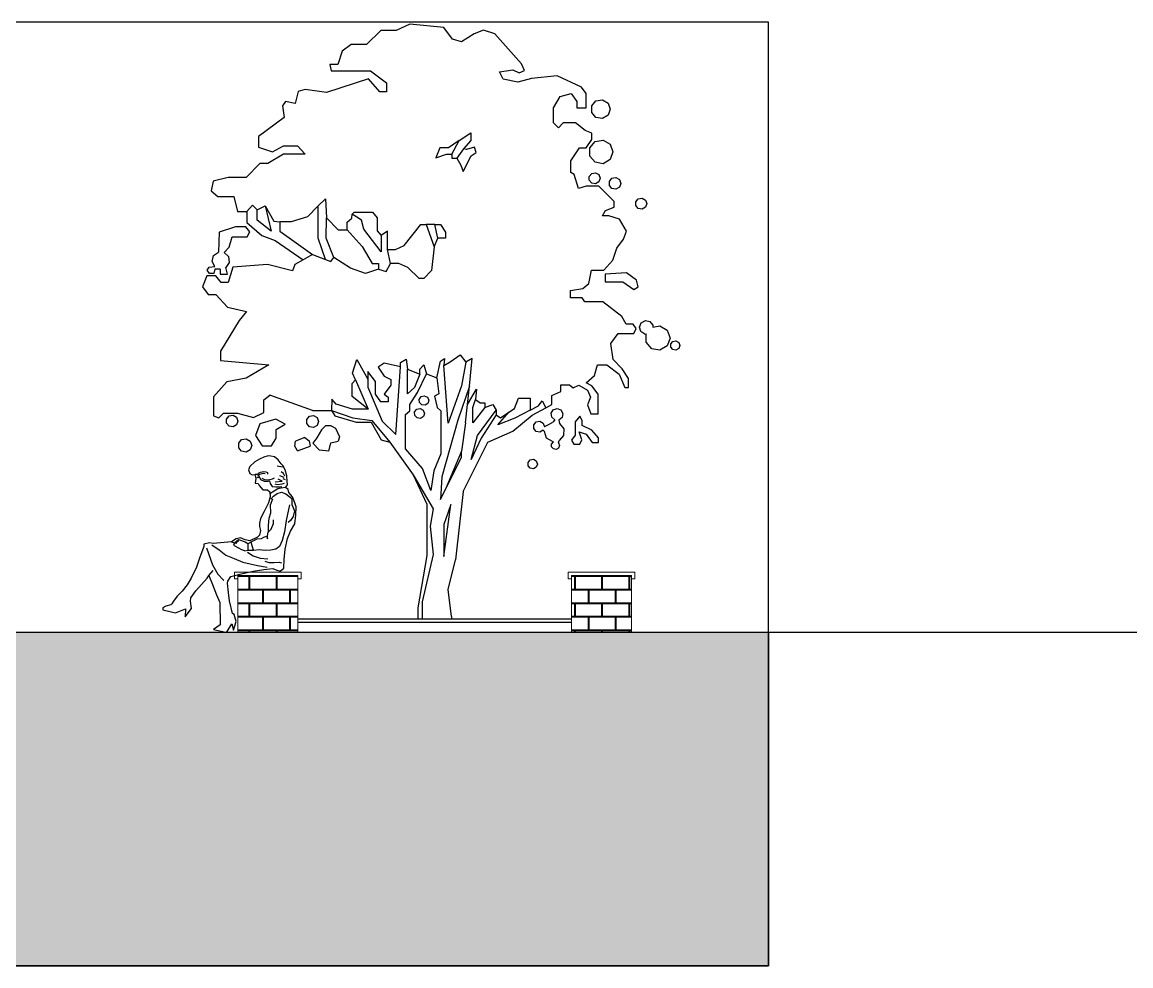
# Model space of a CAD drawing. Extents: x 387222 to 388513, y 9633222 to 9634061.
# Drawn here: x 387656.14 to 387664.45, y 9633394.67 to 9633401.74 of the extents above; entities that cross this region are included whole.
import ezdxf

# ---------------------------------------------------------------- set-up
doc = ezdxf.new("R2010")
doc.units = 0
doc.header["$LTSCALE"] = 0.049213
doc.layers.get('Defpoints').update_dxf_attribs({"color": 8})
for name, color, linetype in [('ARQ_VISTA01', 7, 'Continuous'), ('HACH', 8, 'Continuous'), ('MEIO-FIO', 3, 'Continuous'), ('P08', 8, 'Continuous')]:
    doc.layers.add(name, color=color, linetype=linetype)
doc.layers.add('PERGOLA', color=2, linetype='Continuous', lineweight=13)
pattern_1 = [(0, (0, 47.89126), (0.1016, 0.1016), [0.1984375, -0.0047625]), (0, (-0.1016, 47.89602), (0.1016, 0.1016), [0.1984375, -0.0047625]), (90, (0, 47.89126), (-0.1016, 0.1016), [-0.1063625, 0.0968375]), (90, (-0.00476, 47.89126), (-0.1016, 0.1016), [-0.1063625, 0.0968375])]

# ---------------------------------------------------------------- blocks, each defined once
blk = doc.blocks.new('MULHER SENTADA')
at = {"layer": 'P08'}
for p, q in [((1327.6315, 1152.6147), (1327.599, 1152.5846)), ((1327.6626, 1152.6324), (1327.6315, 1152.6147)), ((1327.6902, 1152.645), (1327.6626, 1152.6324)), ((1327.7185, 1152.654), (1327.6902, 1152.645)), ((1327.736, 1152.6522), (1327.7185, 1152.654)), ((1327.7593, 1152.6477), (1327.736, 1152.6522)), ((1327.7842, 1152.6276), (1327.7593, 1152.6477)), ((1327.8026, 1152.6022), (1327.7842, 1152.6276)), ((1327.599, 1152.5846), (1327.5904, 1152.5613)), ((1327.5904, 1152.5613), (1327.6001, 1152.5381)), ((1327.6001, 1152.5381), (1327.6153, 1152.5294)), ((1327.6512, 1152.5393), (1327.6694, 1152.5478)), ((1327.6586, 1152.5329), (1327.6856, 1152.5414)), ((1327.6694, 1152.5478), (1327.6888, 1152.5522)), ((1327.6856, 1152.5414), (1327.6994, 1152.5382)), ((1327.6888, 1152.5522), (1327.7026, 1152.5501)), ((1327.7026, 1152.5501), (1327.7145, 1152.5446)), ((1327.7145, 1152.5446), (1327.7134, 1152.535)), ((1327.8118, 1152.5793), (1327.7778, 1152.5867)), ((1327.8136, 1152.59), (1327.8026, 1152.6022)), ((1327.8177, 1152.5394), (1327.8029, 1152.5483)), ((1327.8305, 1152.5617), (1327.8136, 1152.59)), ((1327.8281, 1152.5217), (1327.8177, 1152.5394)), ((1327.8403, 1152.5225), (1327.8305, 1152.5617)), ((1327.6153, 1152.5294), (1327.6326, 1152.5327)), ((1327.6326, 1152.5327), (1327.6391, 1152.5062)), ((1327.6336, 1152.5333), (1327.6423, 1152.5333)), ((1327.6391, 1152.5062), (1327.6336, 1152.4763)), ((1327.6336, 1152.4763), (1327.6525, 1152.4736)), ((1327.6423, 1152.5333), (1327.6547, 1152.5269)), ((1327.6448, 1152.5146), (1327.6554, 1152.5146)), ((1327.6512, 1152.5093), (1327.649, 1152.5114)), ((1327.6554, 1152.5146), (1327.6512, 1152.5093)), ((1327.6525, 1152.4736), (1327.6596, 1152.4608)), ((1327.6547, 1152.5269), (1327.6688, 1152.4993)), ((1327.6688, 1152.4993), (1327.6936, 1152.4886)), ((1327.6769, 1152.5072), (1327.6941, 1152.4985)), ((1327.6936, 1152.4886), (1327.719, 1152.4888)), ((1327.6941, 1152.4985), (1327.7189, 1152.4974)), ((1327.7189, 1152.4974), (1327.7466, 1152.5029)), ((1327.719, 1152.4888), (1327.7278, 1152.4896)), ((1327.7278, 1152.4896), (1327.7308, 1152.4736)), ((1327.7308, 1152.4736), (1327.7455, 1152.4541)), ((1327.7466, 1152.5029), (1327.7606, 1152.5093)), ((1327.7616, 1152.47), (1327.7778, 1152.467)), ((1327.7645, 1152.4847), (1327.8089, 1152.4892)), ((1327.7778, 1152.467), (1327.8089, 1152.47)), ((1327.8089, 1152.4892), (1327.7837, 1152.501)), ((1327.8222, 1152.5128), (1327.7941, 1152.5232)), ((1327.8089, 1152.47), (1327.8251, 1152.4759)), ((1327.831, 1152.498), (1327.8162, 1152.5039)), ((1327.8321, 1152.4482), (1327.8436, 1152.4651)), ((1327.8435, 1152.4876), (1327.8403, 1152.5225)), ((1327.8436, 1152.4651), (1327.8435, 1152.4876)), ((1327.6596, 1152.4608), (1327.6596, 1152.4593)), ((1327.6596, 1152.4593), (1327.6846, 1152.4325)), ((1327.6846, 1152.4325), (1327.7144, 1152.4328)), ((1327.7144, 1152.4328), (1327.729, 1152.419)), ((1327.729, 1152.419), (1327.7308, 1152.3863)), ((1327.7571, 1152.4241), (1327.7305, 1152.4064)), ((1327.7367, 1152.3711), (1327.7533, 1152.3909)), ((1327.7455, 1152.4541), (1327.7688, 1152.4514)), ((1327.7533, 1152.3909), (1327.7779, 1152.4085)), ((1327.7823, 1152.4389), (1327.7571, 1152.4241)), ((1327.7688, 1152.4514), (1327.7965, 1152.4516)), ((1327.7779, 1152.4085), (1327.8047, 1152.416)), ((1327.8029, 1152.4419), (1327.7823, 1152.4389)), ((1327.7965, 1152.4516), (1327.8081, 1152.4546)), ((1327.8321, 1152.4482), (1327.8029, 1152.4419)), ((1327.8047, 1152.416), (1327.8332, 1152.4053)), ((1327.8497, 1152.4338), (1327.8321, 1152.4482)), ((1327.8332, 1152.4053), (1327.8727, 1152.3751)), ((1327.8528, 1152.4149), (1327.8497, 1152.4338)), ((1327.8763, 1152.386), (1327.8528, 1152.4149)), ((1327.7209, 1152.3462), (1327.6937, 1152.29)), ((1327.7308, 1152.3863), (1327.7209, 1152.3462)), ((1327.7341, 1152.3332), (1327.7483, 1152.3741)), ((1327.7352, 1152.2823), (1327.7341, 1152.3332)), ((1327.8585, 1152.3349), (1327.836, 1152.2314)), ((1327.8727, 1152.3751), (1327.873, 1152.3372)), ((1327.873, 1152.3372), (1327.8894, 1152.2952)), ((1327.8933, 1152.3483), (1327.8763, 1152.386)), ((1327.9008, 1152.3214), (1327.8933, 1152.3483)), ((1327.8998, 1152.2676), (1327.9008, 1152.3214)), ((1327.6937, 1152.29), (1327.6693, 1152.2447)), ((1327.7213, 1152.1985), (1327.7253, 1152.248)), ((1327.7253, 1152.248), (1327.7352, 1152.2823)), ((1327.8817, 1152.258), (1327.8651, 1152.2317)), ((1327.8894, 1152.2952), (1327.8817, 1152.258)), ((1327.8922, 1152.21), (1327.8998, 1152.2676)), ((1327.6623, 1152.2148), (1327.6617, 1152.193)), ((1327.6617, 1152.193), (1327.6677, 1152.1668)), ((1327.6693, 1152.2447), (1327.6623, 1152.2148)), ((1327.7187, 1152.157), (1327.7382, 1152.1754)), ((1327.7209, 1152.1607), (1327.7213, 1152.1985)), ((1327.7382, 1152.1754), (1327.7525, 1152.2126)), ((1327.7525, 1152.2126), (1327.7545, 1152.2359)), ((1327.836, 1152.2314), (1327.8242, 1152.1586)), ((1327.8651, 1152.2317), (1327.8492, 1152.2184)), ((1327.8635, 1152.1618), (1327.8922, 1152.21)), ((1327.511, 1152.1117), (1327.4798, 1152.094)), ((1327.5082, 1152.0935), (1327.5263, 1152.1082)), ((1327.5393, 1152.1192), (1327.511, 1152.1117)), ((1327.5263, 1152.1082), (1327.5679, 1152.094)), ((1327.5685, 1152.1064), (1327.5393, 1152.1192)), ((1327.5991, 1152.1001), (1327.5685, 1152.1064)), ((1327.6484, 1152.1237), (1327.5991, 1152.1001)), ((1327.6079, 1152.0929), (1327.6478, 1152.1121)), ((1327.6478, 1152.1121), (1327.6754, 1152.1145)), ((1327.6614, 1152.1362), (1327.6484, 1152.1237)), ((1327.6677, 1152.1668), (1327.6614, 1152.1362)), ((1327.6754, 1152.1145), (1327.6914, 1152.1226)), ((1327.6914, 1152.1226), (1327.708, 1152.1293)), ((1327.708, 1152.1293), (1327.714, 1152.1126)), ((1327.714, 1152.1126), (1327.7153, 1152.1323)), ((1327.7153, 1152.1323), (1327.7187, 1152.157)), ((1327.8094, 1152.1024), (1327.7922, 1152.0616)), ((1327.8242, 1152.1586), (1327.8094, 1152.1024)), ((1327.8288, 1152.0451), (1327.8442, 1152.1151)), ((1327.8442, 1152.1151), (1327.8635, 1152.1618)), ((1327.3004, 1152.0635), (1327.2711, 1151.9862)), ((1327.3366, 1152.0856), (1327.3003, 1152.0781)), ((1327.3003, 1152.0781), (1327.3004, 1152.0635)), ((1327.3172, 1152.0535), (1327.3559, 1151.9439)), ((1327.3606, 1152.0815), (1327.3366, 1152.0856)), ((1327.3527, 1152.0727), (1327.3995, 1152.0403)), ((1327.4798, 1152.094), (1327.3606, 1152.0815)), ((1327.3995, 1152.0403), (1327.4427, 1152.0057)), ((1327.4798, 1152.094), (1327.5001, 1152.0858)), ((1327.496, 1152.0767), (1327.5082, 1152.0935)), ((1327.4997, 1152.0673), (1327.496, 1152.0767)), ((1327.5465, 1152.04), (1327.4997, 1152.0673)), ((1327.5028, 1152.0858), (1327.5146, 1152.0845)), ((1327.5101, 1152.093), (1327.5193, 1152.0923)), ((1327.5193, 1152.1003), (1327.5285, 1152.0984)), ((1327.5676, 1152.0336), (1327.5465, 1152.04)), ((1327.5676, 1152.0336), (1327.5872, 1152.0384)), ((1327.5679, 1152.094), (1327.5872, 1152.0828)), ((1327.5876, 1152.0825), (1327.6079, 1152.0929)), ((1327.5878, 1152.0658), (1327.5876, 1152.0825)), ((1327.588, 1152.0367), (1327.5878, 1152.0658)), ((1327.6222, 1152.0369), (1327.588, 1152.0367)), ((1327.6062, 1152.0911), (1327.6206, 1152.041)), ((1327.6593, 1152.0401), (1327.6222, 1152.0369)), ((1327.6986, 1152.0375), (1327.6593, 1152.0401)), ((1327.7371, 1152.0378), (1327.6986, 1152.0375)), ((1327.7684, 1152.0446), (1327.7371, 1152.0378)), ((1327.7922, 1152.0616), (1327.7684, 1152.0446)), ((1327.822, 1151.9781), (1327.8288, 1152.0451)), ((1327.2711, 1151.9862), (1327.252, 1151.9285)), ((1327.4427, 1152.0057), (1327.4975, 1151.9836)), ((1327.4975, 1151.9836), (1327.5544, 1151.9607)), ((1327.5544, 1151.9607), (1327.6491, 1151.9397)), ((1327.5844, 1152.0265), (1327.6203, 1152.0027)), ((1327.6203, 1152.0027), (1327.6662, 1151.9864)), ((1327.6662, 1151.9864), (1327.7165, 1151.9831)), ((1327.6969, 1151.9662), (1327.7232, 1151.9577)), ((1327.7232, 1151.9577), (1327.7581, 1151.958)), ((1327.7581, 1151.958), (1327.7894, 1151.9597)), ((1327.7894, 1151.9597), (1327.8054, 1151.9554)), ((1327.8203, 1151.9221), (1327.822, 1151.9781)), ((1327.252, 1151.9285), (1327.2176, 1151.857)), ((1327.3317, 1151.8731), (1327.3596, 1151.9069)), ((1327.3559, 1151.9439), (1327.3913, 1151.8816)), ((1327.4751, 1151.867), (1327.5433, 1151.885)), ((1327.5433, 1151.885), (1327.6211, 1151.9023)), ((1327.6211, 1151.9023), (1327.6894, 1151.913)), ((1327.6491, 1151.9397), (1327.7118, 1151.927)), ((1327.6894, 1151.913), (1327.7483, 1151.9186)), ((1327.7483, 1151.9186), (1327.7753, 1151.9079)), ((1327.7753, 1151.9079), (1327.7964, 1151.9015)), ((1327.7964, 1151.9015), (1327.8203, 1151.9221)), ((1327.1917, 1151.8131), (1327.1586, 1151.7721)), ((1327.2176, 1151.857), (1327.1917, 1151.8131)), ((1327.2481, 1151.7728), (1327.3202, 1151.8556)), ((1327.3202, 1151.8556), (1327.3317, 1151.8731)), ((1327.3317, 1151.8731), (1327.3554, 1151.8144)), ((1327.3554, 1151.8144), (1327.3814, 1151.7484)), ((1327.3913, 1151.8816), (1327.428, 1151.8426)), ((1327.428, 1151.8426), (1327.4302, 1151.8426)), ((1327.4543, 1151.8239), (1327.4549, 1151.8377)), ((1327.4599, 1151.7635), (1327.4543, 1151.8239)), ((1327.4549, 1151.8377), (1327.4751, 1151.867)), ((1327.1254, 1151.7398), (1327.1016, 1151.7062)), ((1327.1586, 1151.7721), (1327.1254, 1151.7398)), ((1327.2157, 1151.7274), (1327.2481, 1151.7728)), ((1327.3814, 1151.7484), (1327.4044, 1151.6984)), ((1327.4676, 1151.709), (1327.4599, 1151.7635)), ((1327.0517, 1151.6738), (1327.0321, 1151.6634)), ((1327.0844, 1151.6827), (1327.0517, 1151.6738)), ((1327.0901, 1151.6886), (1327.0844, 1151.6827)), ((1327.1016, 1151.7062), (1327.0901, 1151.6886)), ((1327.2137, 1151.707), (1327.2157, 1151.7274)), ((1327.2199, 1151.6583), (1327.2137, 1151.707)), ((1327.4044, 1151.6984), (1327.4055, 1151.5528)), ((1327.4864, 1151.6262), (1327.4676, 1151.709)), ((1327.0321, 1151.6634), (1327.0329, 1151.6503)), ((1327.0329, 1151.6503), (1327.1146, 1151.6313)), ((1327.1146, 1151.6313), (1327.1799, 1151.6573)), ((1327.1788, 1151.6035), (1327.2199, 1151.6583)), ((1327.1799, 1151.6573), (1327.1788, 1151.6042)), ((1327.1788, 1151.6042), (1327.1788, 1151.6035)), ((1327.4974, 1151.6198), (1327.4864, 1151.6262)), ((1327.5108, 1151.5748), (1327.4974, 1151.6198)), ((1327.4055, 1151.5528), (1327.3635, 1151.5227)), ((1327.4517, 1151.5081), (1327.4826, 1151.5578)), ((1327.4826, 1151.5578), (1327.4924, 1151.5179)), ((1327.4924, 1151.5179), (1327.5108, 1151.5748)), ((1327.3635, 1151.5227), (1327.4423, 1151.5044)), ((1327.4423, 1151.5044), (1327.4517, 1151.5081))]:
    blk.add_line(p, q, dxfattribs=at)
blk = doc.blocks.new('arvd')
for p, q in [((-1524.134, -572.385), (-1524.426, -572.524)), ((-1523.394, -572.461), (-1524.134, -572.385)), ((-1523.201, -572.712), (-1523.394, -572.461)), ((-1524.759, -572.524), (-1525.074, -572.83)), ((-1524.426, -572.524), (-1524.759, -572.524)), ((-1523.008, -572.771), (-1523.201, -572.712)), ((-1522.731, -572.597), (-1523.008, -572.771)), ((-1522.529, -572.515), (-1522.731, -572.597)), ((-1522.28, -572.593), (-1522.529, -572.515)), ((-1521.701, -573.248), (-1522.28, -572.593)), ((-1525.6, -572.971), (-1525.699, -573.262)), ((-1525.404, -572.83), (-1525.6, -572.971)), ((-1525.074, -572.83), (-1525.404, -572.83)), ((-1525.874, -573.262), (-1525.84, -573.399)), ((-1525.699, -573.262), (-1525.874, -573.262)), ((-1525.84, -573.399), (-1524.989, -573.399)), ((-1524.989, -573.399), (-1524.637, -573.662)), ((-1522.184, -573.421), (-1521.89, -573.376)), ((-1522.102, -573.584), (-1522.184, -573.421)), ((-1521.89, -573.376), (-1521.753, -573.441)), ((-1521.753, -573.441), (-1521.638, -573.39)), ((-1521.638, -573.39), (-1521.701, -573.248)), ((-1525.029, -573.577), (-1525.947, -573.873)), ((-1524.782, -573.857), (-1525.029, -573.577)), ((-1524.637, -573.662), (-1524.637, -573.857)), ((-1521.782, -573.649), (-1522.102, -573.584)), ((-1521.485, -573.568), (-1521.782, -573.649)), ((-1520.927, -573.512), (-1521.485, -573.568)), ((-1520.394, -573.753), (-1520.927, -573.512)), ((-1526.563, -573.848), (-1526.627, -574.114)), ((-1526.411, -573.804), (-1526.563, -573.848)), ((-1525.947, -573.873), (-1526.411, -573.804)), ((-1524.637, -573.857), (-1524.782, -573.857)), ((-1520.863, -573.959), (-1520.62, -573.896)), ((-1520.62, -573.896), (-1520.497, -574.068)), ((-1520.299, -573.896), (-1520.394, -573.753)), ((-1520.299, -574.202), (-1520.299, -573.896)), ((-1526.833, -574.065), (-1526.903, -574.165)), ((-1526.903, -574.165), (-1526.864, -574.413)), ((-1526.627, -574.114), (-1526.833, -574.065)), ((-1521.004, -574.202), (-1520.863, -573.959)), ((-1520.497, -574.068), (-1520.497, -574.202)), ((-1520.174, -574.163), (-1520.083, -574.054)), ((-1520.174, -574.305), (-1520.174, -574.163)), ((-1520.083, -574.054), (-1519.943, -574.029)), ((-1519.943, -574.029), (-1519.82, -574.101)), ((-1519.82, -574.101), (-1519.771, -574.234)), ((-1526.864, -574.413), (-1527.421, -574.832)), ((-1521.004, -574.535), (-1521.004, -574.202)), ((-1520.497, -574.202), (-1520.299, -574.202)), ((-1520.083, -574.414), (-1520.174, -574.305)), ((-1519.943, -574.439), (-1520.083, -574.414)), ((-1519.82, -574.368), (-1519.943, -574.439)), ((-1519.771, -574.234), (-1519.82, -574.368)), ((-1520.897, -574.638), (-1521.004, -574.535)), ((-1520.799, -574.535), (-1520.897, -574.638)), ((-1520.528, -574.535), (-1520.799, -574.535)), ((-1520.315, -574.702), (-1520.528, -574.535)), ((-1527.421, -574.832), (-1527.421, -575.063)), ((-1523.056, -574.918), (-1522.805, -574.748)), ((-1522.805, -574.748), (-1522.805, -574.918)), ((-1520.173, -574.756), (-1520.315, -574.702)), ((-1520.293, -575.076), (-1520.173, -574.898)), ((-1520.173, -574.898), (-1520.173, -574.756)), ((-1527.421, -575.063), (-1527.12, -575.164)), ((-1527.12, -575.164), (-1526.882, -575.035)), ((-1526.882, -575.035), (-1526.572, -575.035)), ((-1526.572, -575.035), (-1526.407, -575.215)), ((-1523.48, -575.076), (-1523.566, -575.294)), ((-1523.289, -575.076), (-1523.48, -575.076)), ((-1523.056, -574.918), (-1523.289, -575.076)), ((-1523.214, -575.212), (-1523.056, -574.918)), ((-1522.965, -575.096), (-1523.11, -575.3)), ((-1522.805, -574.918), (-1522.965, -575.096)), ((-1522.9, -575.114), (-1522.965, -575.096)), ((-1522.722, -575.062), (-1522.9, -575.114)), ((-1522.689, -575.177), (-1522.722, -575.062)), ((-1520.63, -575.361), (-1520.439, -575.076)), ((-1520.439, -575.076), (-1520.293, -575.076)), ((-1520.218, -575.076), (-1520.103, -574.939)), ((-1520.218, -575.254), (-1520.218, -575.076)), ((-1520.103, -574.939), (-1519.927, -574.908)), ((-1519.927, -574.908), (-1519.773, -574.997)), ((-1519.773, -574.997), (-1519.712, -575.165)), ((-1526.882, -575.215), (-1527.222, -575.418)), ((-1526.407, -575.215), (-1526.882, -575.215)), ((-1523.566, -575.294), (-1523.336, -575.212)), ((-1523.336, -575.212), (-1523.214, -575.212)), ((-1523.214, -575.212), (-1523.214, -575.3)), ((-1523.214, -575.3), (-1523.11, -575.3)), ((-1523.11, -575.3), (-1523.024, -575.452)), ((-1522.973, -575.588), (-1522.796, -575.249)), ((-1522.796, -575.249), (-1522.689, -575.177)), ((-1520.63, -575.609), (-1520.63, -575.361)), ((-1520.103, -575.391), (-1520.218, -575.254)), ((-1519.773, -575.332), (-1519.927, -575.422)), ((-1519.712, -575.165), (-1519.773, -575.332)), ((-1527.397, -575.418), (-1527.69, -575.719)), ((-1527.222, -575.418), (-1527.397, -575.418)), ((-1523.024, -575.452), (-1522.973, -575.588)), ((-1520.56, -575.654), (-1520.63, -575.609)), ((-1520.173, -575.632), (-1520.091, -575.617)), ((-1519.927, -575.422), (-1520.103, -575.391)), ((-1520.091, -575.617), (-1520.019, -575.659)), ((-1528.406, -575.799), (-1528.454, -576.008)), ((-1528.079, -575.719), (-1528.406, -575.799)), ((-1527.69, -575.719), (-1528.079, -575.719)), ((-1520.459, -575.962), (-1520.56, -575.654)), ((-1520.227, -575.696), (-1520.173, -575.632)), ((-1520.227, -575.779), (-1520.227, -575.696)), ((-1520.173, -575.843), (-1520.227, -575.779)), ((-1520.091, -575.858), (-1520.173, -575.843)), ((-1520.019, -575.816), (-1520.091, -575.858)), ((-1520.019, -575.659), (-1519.99, -575.737)), ((-1519.99, -575.737), (-1520.019, -575.816)), ((-1519.791, -575.806), (-1519.735, -575.738)), ((-1519.791, -575.894), (-1519.791, -575.806)), ((-1519.735, -575.738), (-1519.648, -575.723)), ((-1519.648, -575.723), (-1519.572, -575.767)), ((-1519.572, -575.767), (-1519.542, -575.85)), ((-1519.542, -575.85), (-1519.572, -575.933)), ((-1528.454, -576.008), (-1528.308, -576.136)), ((-1520.293, -575.907), (-1520.459, -575.962)), ((-1520.022, -575.907), (-1520.293, -575.907)), ((-1519.685, -576.242), (-1520.022, -575.907)), ((-1519.735, -575.961), (-1519.791, -575.894)), ((-1519.648, -575.977), (-1519.735, -575.961)), ((-1519.572, -575.933), (-1519.648, -575.977)), ((-1528.308, -576.136), (-1527.961, -576.136)), ((-1527.961, -576.136), (-1527.88, -576.46)), ((-1527.675, -576.46), (-1527.553, -576.321)), ((-1527.553, -576.321), (-1527.451, -576.428)), ((-1527.451, -576.428), (-1527.279, -576.339)), ((-1527.279, -576.339), (-1527.147, -576.888)), ((-1527.279, -576.339), (-1527.087, -576.67)), ((-1526.122, -576.339), (-1526.355, -576.577)), ((-1526.122, -576.339), (-1525.969, -576.182)), ((-1526.122, -577.042), (-1526.122, -576.339)), ((-1525.969, -576.182), (-1525.947, -576.6)), ((-1519.685, -576.364), (-1519.685, -576.242)), ((-1519.215, -576.248), (-1519.161, -576.184)), ((-1519.215, -576.332), (-1519.215, -576.248)), ((-1519.161, -576.396), (-1519.215, -576.332)), ((-1519.161, -576.184), (-1519.079, -576.17)), ((-1519.079, -576.17), (-1519.006, -576.211)), ((-1519.006, -576.211), (-1518.978, -576.29)), ((-1518.978, -576.29), (-1519.006, -576.368)), ((-1527.88, -576.46), (-1527.675, -576.46)), ((-1527.675, -576.46), (-1527.675, -576.698)), ((-1527.451, -576.649), (-1527.451, -576.428)), ((-1526.355, -576.577), (-1526.711, -576.688)), ((-1525.39, -576.606), (-1525.387, -576.522)), ((-1525.387, -576.522), (-1525.34, -576.473)), ((-1525.18, -576.651), (-1525.387, -576.522)), ((-1525.34, -576.473), (-1524.94, -576.473)), ((-1524.94, -576.473), (-1524.841, -576.601)), ((-1519.941, -576.554), (-1519.873, -576.438)), ((-1519.802, -576.554), (-1519.941, -576.554)), ((-1519.873, -576.438), (-1519.685, -576.364)), ((-1519.572, -576.627), (-1519.802, -576.554)), ((-1519.079, -576.41), (-1519.161, -576.396)), ((-1519.006, -576.368), (-1519.079, -576.41)), ((-1527.925, -576.791), (-1528.281, -576.914)), ((-1527.7, -576.791), (-1527.925, -576.791)), ((-1527.61, -576.9), (-1527.7, -576.791)), ((-1527.675, -576.698), (-1527.348, -576.98)), ((-1527.147, -576.888), (-1527.451, -576.649)), ((-1527.087, -576.67), (-1526.958, -576.689)), ((-1526.711, -576.688), (-1526.958, -576.689)), ((-1526.958, -576.689), (-1526.958, -576.888)), ((-1525.948, -577.042), (-1525.947, -576.6)), ((-1525.947, -576.6), (-1525.69, -576.861)), ((-1525.492, -576.69), (-1525.39, -576.606)), ((-1525.492, -576.861), (-1525.492, -576.69)), ((-1525.132, -576.843), (-1525.18, -576.651)), ((-1524.841, -576.601), (-1524.841, -576.885)), ((-1524.255, -577.198), (-1523.891, -576.744)), ((-1523.891, -576.744), (-1523.774, -576.742)), ((-1523.774, -576.742), (-1523.601, -577.23)), ((-1523.587, -576.747), (-1523.774, -576.742)), ((-1523.52, -577.04), (-1523.587, -576.747)), ((-1523.587, -576.747), (-1523.461, -576.747)), ((-1523.461, -576.747), (-1523.358, -576.908)), ((-1519.419, -576.886), (-1519.572, -576.627)), ((-1528.281, -576.914), (-1528.296, -577.345)), ((-1528.063, -577.239), (-1527.995, -577.011)), ((-1527.995, -577.011), (-1527.668, -577.011)), ((-1527.668, -577.011), (-1527.61, -576.9)), ((-1527.348, -576.98), (-1527.059, -577.094)), ((-1526.958, -576.888), (-1526.251, -577.398)), ((-1525.969, -577.503), (-1526.122, -577.042)), ((-1525.787, -577.465), (-1525.948, -577.042)), ((-1525.69, -576.861), (-1525.492, -576.861)), ((-1525.492, -576.861), (-1525.167, -577.226)), ((-1524.755, -577.341), (-1525.132, -576.843)), ((-1524.841, -576.885), (-1524.755, -576.981)), ((-1524.615, -576.89), (-1524.755, -576.981)), ((-1524.755, -576.981), (-1524.755, -577.341)), ((-1524.615, -577.286), (-1524.615, -576.89)), ((-1523.601, -577.23), (-1523.52, -577.04)), ((-1523.358, -577.04), (-1523.52, -577.04)), ((-1523.358, -576.908), (-1523.358, -577.04)), ((-1519.627, -577.26), (-1519.481, -577.064)), ((-1519.481, -577.064), (-1519.419, -576.886)), ((-1528.167, -577.354), (-1528.063, -577.239)), ((-1527.059, -577.094), (-1526.453, -577.512)), ((-1525.167, -577.226), (-1524.947, -577.595)), ((-1524.549, -577.596), (-1524.615, -577.286)), ((-1524.615, -577.286), (-1524.443, -577.286)), ((-1524.443, -577.286), (-1524.255, -577.198)), ((-1523.601, -577.23), (-1523.66, -577.745)), ((-1519.718, -577.522), (-1519.627, -577.26)), ((-1528.431, -577.546), (-1528.4, -577.421)), ((-1528.374, -577.661), (-1528.431, -577.546)), ((-1528.4, -577.421), (-1528.296, -577.345)), ((-1528.167, -577.354), (-1528.075, -577.443)), ((-1528.075, -577.443), (-1528.061, -577.571)), ((-1526.453, -577.512), (-1526.636, -577.617)), ((-1526.251, -577.398), (-1526.453, -577.512)), ((-1526.251, -577.398), (-1525.969, -577.503)), ((-1525.969, -577.503), (-1525.846, -577.548)), ((-1525.846, -577.548), (-1525.787, -577.465)), ((-1525.418, -577.697), (-1525.787, -577.465)), ((-1519.912, -577.738), (-1519.718, -577.522)), ((-1528.542, -577.739), (-1528.493, -577.672)), ((-1528.49, -577.807), (-1528.542, -577.739)), ((-1528.493, -577.672), (-1528.374, -577.661)), ((-1528.374, -577.714), (-1528.394, -577.807)), ((-1528.256, -577.714), (-1528.374, -577.714)), ((-1528.256, -577.714), (-1528.256, -577.826)), ((-1528.061, -577.571), (-1528.133, -577.678)), ((-1528.098, -577.826), (-1528.133, -577.678)), ((-1527.979, -577.671), (-1528.081, -578.006)), ((-1527.225, -577.613), (-1527.979, -577.671)), ((-1526.681, -577.752), (-1527.225, -577.613)), ((-1526.636, -577.617), (-1526.681, -577.752)), ((-1525.098, -577.811), (-1525.418, -577.697)), ((-1524.809, -577.717), (-1525.098, -577.811)), ((-1524.947, -577.595), (-1524.809, -577.595)), ((-1524.809, -577.595), (-1524.809, -577.717)), ((-1524.809, -577.717), (-1524.643, -577.763)), ((-1524.643, -577.763), (-1524.549, -577.596)), ((-1524.371, -577.596), (-1524.549, -577.596)), ((-1524.175, -577.677), (-1524.371, -577.596)), ((-1523.927, -577.918), (-1524.175, -577.677)), ((-1523.66, -577.745), (-1523.828, -577.918)), ((-1520.238, -578.03), (-1520.183, -577.738)), ((-1520.183, -577.738), (-1519.912, -577.738)), ((-1528.546, -577.863), (-1528.638, -578.097)), ((-1528.354, -577.863), (-1528.546, -577.863)), ((-1528.394, -577.807), (-1528.49, -577.807)), ((-1528.236, -578.006), (-1528.354, -577.863)), ((-1528.256, -577.826), (-1528.098, -577.826)), ((-1528.081, -578.006), (-1528.236, -578.006)), ((-1523.828, -577.918), (-1523.927, -577.918)), ((-1520.371, -578.133), (-1520.238, -578.03)), ((-1519.415, -577.797), (-1519.883, -577.821)), ((-1519.883, -577.821), (-1519.883, -577.993)), ((-1519.883, -577.993), (-1519.497, -577.993)), ((-1519.497, -577.993), (-1519.256, -578.156)), ((-1519.2, -577.957), (-1519.415, -577.797)), ((-1519.164, -578.098), (-1519.2, -577.957)), ((-1528.638, -578.097), (-1528.515, -578.268)), ((-1528.515, -578.268), (-1528.354, -578.268)), ((-1528.354, -578.268), (-1528.1, -578.542)), ((-1520.635, -578.179), (-1520.371, -578.133)), ((-1520.635, -578.341), (-1520.635, -578.179)), ((-1519.256, -578.156), (-1519.164, -578.098)), ((-1520.384, -578.341), (-1520.635, -578.341)), ((-1520.321, -578.43), (-1520.384, -578.341)), ((-1519.935, -578.43), (-1520.321, -578.43)), ((-1519.517, -578.748), (-1519.935, -578.43)), ((-1528.1, -578.542), (-1527.685, -578.636)), ((-1527.685, -578.636), (-1527.841, -578.829)), ((-1519.425, -578.915), (-1519.517, -578.748)), ((-1527.841, -578.829), (-1528.252, -579.498)), ((-1519.273, -578.915), (-1519.425, -578.915)), ((-1519.21, -579.009), (-1519.273, -578.915)), ((-1519.135, -578.979), (-1519.098, -578.884)), ((-1519.103, -579.075), (-1519.135, -578.979)), ((-1519.098, -578.884), (-1519.008, -578.836)), ((-1519.008, -578.836), (-1518.909, -578.856)), ((-1518.909, -578.856), (-1518.846, -578.936)), ((-1518.846, -578.936), (-1518.847, -578.979)), ((-1518.847, -578.979), (-1518.69, -578.952)), ((-1518.69, -578.952), (-1518.531, -579.043)), ((-1519.761, -579.334), (-1519.597, -579.114)), ((-1519.597, -579.114), (-1519.257, -579.114)), ((-1519.257, -579.114), (-1519.21, -579.009)), ((-1519.016, -579.128), (-1519.103, -579.075)), ((-1519.016, -579.128), (-1518.988, -579.124)), ((-1518.988, -579.307), (-1518.988, -579.124)), ((-1518.531, -579.043), (-1518.469, -579.215)), ((-1518.469, -579.215), (-1518.531, -579.387)), ((-1519.708, -579.68), (-1519.761, -579.334)), ((-1518.87, -579.447), (-1518.988, -579.307)), ((-1518.69, -579.478), (-1518.87, -579.447)), ((-1518.531, -579.387), (-1518.69, -579.478)), ((-1518.457, -579.343), (-1518.412, -579.289)), ((-1518.457, -579.413), (-1518.457, -579.343)), ((-1518.412, -579.466), (-1518.457, -579.413)), ((-1518.412, -579.289), (-1518.343, -579.277)), ((-1518.343, -579.479), (-1518.412, -579.466)), ((-1518.343, -579.277), (-1518.283, -579.312)), ((-1518.283, -579.444), (-1518.343, -579.479)), ((-1518.283, -579.312), (-1518.259, -579.378)), ((-1518.259, -579.378), (-1518.283, -579.444)), ((-1528.252, -579.498), (-1528.252, -579.7)), ((-1528.252, -579.7), (-1527.197, -579.798)), ((-1525.38, -579.982), (-1525.283, -579.68)), ((-1525.283, -579.68), (-1525.041, -580.111)), ((-1524.335, -579.749), (-1524.21, -579.673)), ((-1524.21, -579.673), (-1524.185, -579.895)), ((-1523.542, -580.077), (-1523.465, -579.715)), ((-1523.465, -579.715), (-1523.376, -579.657)), ((-1523.376, -579.657), (-1523.391, -579.815)), ((-1523.253, -579.731), (-1523.039, -579.577)), ((-1523.039, -579.577), (-1522.912, -579.742)), ((-1522.773, -579.657), (-1522.912, -579.742)), ((-1522.831, -580.259), (-1522.773, -579.657)), ((-1519.511, -579.884), (-1519.708, -579.68)), ((-1527.197, -579.798), (-1527.689, -580.088)), ((-1524.878, -580.158), (-1525.041, -579.941)), ((-1525.041, -579.941), (-1525.041, -580.111)), ((-1524.692, -579.761), (-1524.822, -579.846)), ((-1524.822, -579.846), (-1524.692, -580.043)), ((-1524.335, -579.841), (-1524.692, -579.761)), ((-1524.436, -581.314), (-1524.335, -579.841)), ((-1524.335, -579.841), (-1524.335, -579.749)), ((-1524.182, -580.425), (-1524.185, -579.895)), ((-1524.185, -579.895), (-1523.912, -580.003)), ((-1523.912, -579.895), (-1523.827, -579.794)), ((-1523.912, -580.003), (-1523.912, -579.895)), ((-1523.827, -579.794), (-1523.771, -579.991)), ((-1523.391, -579.815), (-1523.253, -579.731)), ((-1523.298, -581.063), (-1523.391, -579.815)), ((-1522.912, -579.742), (-1523.006, -580.252)), ((-1520.111, -580.029), (-1520.046, -579.796)), ((-1520.046, -579.796), (-1519.845, -579.796)), ((-1519.845, -579.796), (-1519.579, -580.003)), ((-1519.372, -580.093), (-1519.511, -579.884)), ((-1528.111, -580.166), (-1528.399, -580.49)), ((-1527.689, -580.088), (-1528.111, -580.166)), ((-1525.382, -580.206), (-1525.316, -580.127)), ((-1525.382, -580.486), (-1525.382, -580.206)), ((-1525.316, -580.127), (-1525.38, -579.982)), ((-1525.316, -580.127), (-1525.036, -580.761)), ((-1525.041, -580.111), (-1525.041, -580.281)), ((-1524.878, -580.436), (-1524.878, -580.158)), ((-1524.692, -580.043), (-1524.541, -580.118)), ((-1524.541, -580.118), (-1524.541, -580.243)), ((-1523.912, -580.003), (-1524.027, -580.292)), ((-1523.964, -580.401), (-1523.771, -579.991)), ((-1523.771, -579.991), (-1523.542, -580.077)), ((-1523.542, -580.077), (-1523.498, -580.427)), ((-1520.299, -580.19), (-1520.111, -580.029)), ((-1520.174, -580.257), (-1520.299, -580.19)), ((-1519.579, -580.003), (-1519.454, -580.291)), ((-1519.372, -580.291), (-1519.372, -580.093)), ((-1525.041, -580.281), (-1524.73, -581.025)), ((-1524.763, -580.605), (-1524.878, -580.436)), ((-1524.541, -580.243), (-1524.688, -580.435)), ((-1524.688, -580.435), (-1524.604, -580.499)), ((-1524.027, -580.292), (-1524.182, -580.425)), ((-1524.131, -580.658), (-1523.964, -580.401)), ((-1523.498, -580.427), (-1523.591, -580.477)), ((-1523.006, -580.252), (-1523.298, -581.063)), ((-1522.831, -580.259), (-1523.087, -581.002)), ((-1522.877, -580.659), (-1522.831, -580.259)), ((-1522.877, -580.659), (-1522.683, -580.328)), ((-1522.683, -580.328), (-1522.701, -580.555)), ((-1521.04, -580.462), (-1520.848, -580.374)), ((-1520.848, -580.232), (-1520.659, -580.232)), ((-1520.848, -580.374), (-1520.848, -580.232)), ((-1520.659, -580.232), (-1520.576, -580.301)), ((-1520.576, -580.301), (-1520.457, -580.242)), ((-1520.457, -580.242), (-1520.267, -580.349)), ((-1520.267, -580.349), (-1520.204, -580.498)), ((-1520.038, -580.435), (-1520.174, -580.257)), ((-1520.038, -580.861), (-1520.038, -580.435)), ((-1519.454, -580.291), (-1519.372, -580.291)), ((-1528.399, -580.49), (-1528.399, -580.909)), ((-1527.308, -580.56), (-1527.174, -580.458)), ((-1527.308, -580.837), (-1527.308, -580.56)), ((-1526.248, -580.791), (-1527.174, -580.458)), ((-1525.83, -580.544), (-1525.835, -580.791)), ((-1525.733, -580.652), (-1525.83, -580.544)), ((-1525.38, -580.761), (-1525.733, -580.652)), ((-1525.036, -580.761), (-1525.382, -580.486)), ((-1524.604, -580.605), (-1524.763, -580.605)), ((-1524.604, -580.499), (-1524.604, -580.605)), ((-1524.131, -580.8), (-1524.131, -580.658)), ((-1523.926, -580.548), (-1523.885, -580.488)), ((-1523.92, -580.619), (-1523.926, -580.548)), ((-1523.869, -580.67), (-1523.92, -580.619)), ((-1523.885, -580.488), (-1523.816, -580.469)), ((-1523.797, -580.676), (-1523.869, -580.67)), ((-1523.816, -580.469), (-1523.75, -580.499)), ((-1523.737, -580.635), (-1523.797, -580.676)), ((-1523.75, -580.499), (-1523.719, -580.565)), ((-1523.719, -580.565), (-1523.737, -580.635)), ((-1523.591, -580.477), (-1523.536, -580.725)), ((-1522.923, -581.059), (-1522.877, -580.659)), ((-1522.764, -580.728), (-1522.701, -580.555)), ((-1522.701, -580.555), (-1522.601, -580.626)), ((-1522.601, -580.626), (-1522.499, -580.626)), ((-1522.499, -580.626), (-1522.499, -580.728)), ((-1522.499, -580.728), (-1522.327, -580.659)), ((-1522.327, -580.659), (-1522.255, -580.787)), ((-1521.857, -580.747), (-1521.768, -580.523)), ((-1521.768, -580.523), (-1521.517, -580.523)), ((-1521.517, -580.523), (-1521.517, -580.787)), ((-1521.517, -580.787), (-1521.33, -580.69)), ((-1521.33, -580.69), (-1521.256, -580.581)), ((-1521.256, -580.581), (-1521.174, -580.732)), ((-1521.174, -580.732), (-1521.04, -580.66)), ((-1521.04, -580.66), (-1521.04, -580.462)), ((-1520.204, -580.498), (-1520.264, -580.666)), ((-1520.264, -580.666), (-1520.193, -580.861)), ((-1528.399, -580.909), (-1528.283, -580.947)), ((-1528.283, -580.947), (-1528.185, -580.849)), ((-1528.185, -580.849), (-1527.881, -580.849)), ((-1528.121, -580.977), (-1528.064, -580.91)), ((-1528.064, -580.91), (-1527.977, -580.894)), ((-1527.977, -580.894), (-1527.901, -580.938)), ((-1527.881, -580.849), (-1527.531, -580.946)), ((-1527.531, -580.946), (-1527.308, -580.837)), ((-1526.372, -580.986), (-1526.314, -580.917)), ((-1526.314, -580.917), (-1526.225, -580.901)), ((-1526.248, -580.791), (-1525.835, -580.791)), ((-1526.225, -580.901), (-1526.147, -580.946)), ((-1525.835, -580.791), (-1525.765, -580.907)), ((-1525.835, -580.791), (-1525.373, -580.949)), ((-1525.765, -580.907), (-1525.297, -581.046)), ((-1525.036, -580.761), (-1525.38, -580.761)), ((-1524.228, -580.88), (-1524.131, -580.8)), ((-1524.228, -581.623), (-1524.228, -580.88)), ((-1524.026, -580.823), (-1523.98, -580.764)), ((-1524.023, -580.898), (-1524.026, -580.823)), ((-1523.973, -580.953), (-1524.023, -580.898)), ((-1523.98, -580.764), (-1523.907, -580.749)), ((-1523.907, -580.749), (-1523.841, -580.784)), ((-1523.836, -580.924), (-1523.899, -580.963)), ((-1523.841, -580.784), (-1523.813, -580.853)), ((-1523.813, -580.853), (-1523.836, -580.924)), ((-1523.536, -580.725), (-1523.46, -580.798)), ((-1523.46, -580.798), (-1523.46, -581.733)), ((-1522.764, -581.057), (-1522.764, -580.728)), ((-1522.499, -580.728), (-1522.764, -581.057)), ((-1522.661, -581.332), (-1522.255, -580.787)), ((-1522.255, -580.883), (-1522.579, -581.394)), ((-1522.255, -580.787), (-1522.255, -580.883)), ((-1522.255, -580.883), (-1522.159, -580.952)), ((-1522.215, -581.102), (-1521.98, -580.825)), ((-1522.159, -580.952), (-1521.98, -580.825)), ((-1521.98, -580.825), (-1521.857, -580.747)), ((-1521.892, -581.242), (-1521.467, -580.89)), ((-1521.517, -580.787), (-1521.849, -580.959)), ((-1521.467, -580.89), (-1521.174, -580.732)), ((-1521.056, -580.851), (-1521.01, -580.776)), ((-1521.043, -580.938), (-1521.056, -580.851)), ((-1521.01, -580.776), (-1520.927, -580.747)), ((-1520.927, -580.747), (-1520.845, -580.779)), ((-1520.845, -580.779), (-1520.802, -580.857)), ((-1520.802, -580.857), (-1520.82, -580.943)), ((-1520.435, -580.912), (-1520.535, -581.039)), ((-1520.38, -581.005), (-1520.435, -580.912)), ((-1520.193, -580.861), (-1520.038, -580.861)), ((-1528.121, -581.065), (-1528.121, -580.977)), ((-1528.064, -581.133), (-1528.121, -581.065)), ((-1527.977, -581.148), (-1528.064, -581.133)), ((-1527.901, -581.104), (-1527.977, -581.148)), ((-1527.901, -580.938), (-1527.871, -581.021)), ((-1527.871, -581.021), (-1527.901, -581.104)), ((-1527.393, -581.08), (-1527.49, -581.333)), ((-1527.043, -580.982), (-1527.393, -581.08)), ((-1526.84, -581.087), (-1527.043, -580.982)), ((-1527.042, -581.207), (-1526.84, -581.087)), ((-1526.372, -581.076), (-1526.372, -580.986)), ((-1526.314, -581.145), (-1526.372, -581.076)), ((-1526.225, -581.161), (-1526.314, -581.145)), ((-1526.147, -581.116), (-1526.225, -581.161)), ((-1526.147, -580.946), (-1526.116, -581.031)), ((-1526.116, -581.031), (-1526.147, -581.116)), ((-1525.963, -581.128), (-1526.054, -581.209)), ((-1525.84, -581.128), (-1525.963, -581.128)), ((-1525.84, -581.128), (-1525.748, -581.173)), ((-1525.373, -580.949), (-1524.955, -581.012)), ((-1525.297, -581.046), (-1524.97, -581.046)), ((-1524.97, -581.046), (-1524.753, -581.432)), ((-1524.955, -581.012), (-1524.568, -581.482)), ((-1524.73, -581.025), (-1524.436, -581.314)), ((-1523.899, -580.963), (-1523.973, -580.953)), ((-1523.087, -581.002), (-1523.438, -582.234)), ((-1522.923, -581.059), (-1523.007, -581.674)), ((-1521.849, -580.959), (-1522.215, -581.102)), ((-1521.432, -581.103), (-1521.38, -581.041)), ((-1521.432, -581.184), (-1521.432, -581.103)), ((-1521.38, -581.041), (-1521.3, -581.026)), ((-1521.3, -581.026), (-1521.23, -581.067)), ((-1521.23, -581.067), (-1521.203, -581.143)), ((-1521.149, -581.114), (-1521.203, -581.143)), ((-1521.149, -581.114), (-1521.019, -581.045)), ((-1520.976, -580.996), (-1521.043, -580.938)), ((-1520.976, -580.996), (-1521.019, -581.045)), ((-1520.82, -580.943), (-1520.888, -580.998)), ((-1520.888, -580.998), (-1520.876, -581.074)), ((-1520.876, -581.074), (-1520.784, -581.189)), ((-1520.535, -581.039), (-1520.535, -581.326)), ((-1520.38, -581.114), (-1520.38, -581.005)), ((-1520.17, -581.219), (-1520.38, -581.114)), ((-1527.789, -581.425), (-1527.691, -581.408)), ((-1527.691, -581.408), (-1527.605, -581.457)), ((-1527.49, -581.333), (-1527.342, -581.563)), ((-1527.141, -581.563), (-1527.042, -581.392)), ((-1527.042, -581.392), (-1527.042, -581.207)), ((-1526.412, -581.379), (-1526.615, -581.456)), ((-1526.412, -581.379), (-1526.323, -581.452)), ((-1526.151, -581.382), (-1526.238, -581.504)), ((-1526.054, -581.209), (-1526.151, -581.382)), ((-1525.748, -581.173), (-1525.664, -581.361)), ((-1525.664, -581.361), (-1525.693, -581.46)), ((-1522.797, -581.86), (-1522.661, -581.332)), ((-1522.579, -581.394), (-1522.797, -581.86)), ((-1522.435, -581.482), (-1521.892, -581.242)), ((-1521.38, -581.246), (-1521.432, -581.184)), ((-1521.3, -581.26), (-1521.38, -581.246)), ((-1521.23, -581.219), (-1521.3, -581.26)), ((-1521.23, -581.219), (-1521.203, -581.251)), ((-1521.156, -581.39), (-1521.203, -581.251)), ((-1521.031, -581.467), (-1521.156, -581.39)), ((-1520.789, -581.336), (-1520.886, -581.446)), ((-1520.784, -581.189), (-1520.789, -581.336)), ((-1520.535, -581.326), (-1520.612, -581.433)), ((-1520.45, -581.256), (-1520.293, -581.307)), ((-1520.393, -581.429), (-1520.45, -581.256)), ((-1520.293, -581.307), (-1520.166, -581.487)), ((-1520.024, -581.385), (-1520.17, -581.219)), ((-1520.024, -581.487), (-1520.024, -581.385)), ((-1527.853, -581.501), (-1527.789, -581.425)), ((-1527.853, -581.6), (-1527.853, -581.501)), ((-1527.789, -581.677), (-1527.853, -581.6)), ((-1527.605, -581.644), (-1527.691, -581.694)), ((-1527.605, -581.457), (-1527.571, -581.551)), ((-1527.571, -581.551), (-1527.605, -581.644)), ((-1527.342, -581.563), (-1527.141, -581.563)), ((-1526.633, -581.57), (-1526.615, -581.456)), ((-1526.574, -581.669), (-1526.633, -581.57)), ((-1526.574, -581.669), (-1526.301, -581.565)), ((-1526.323, -581.452), (-1526.301, -581.565)), ((-1526.096, -581.652), (-1526.238, -581.504)), ((-1525.891, -581.674), (-1526.096, -581.652)), ((-1525.891, -581.674), (-1525.849, -581.493)), ((-1525.849, -581.493), (-1525.693, -581.46)), ((-1524.753, -581.432), (-1524.568, -581.482)), ((-1524.568, -581.482), (-1524.059, -582.19)), ((-1523.855, -582.055), (-1524.228, -581.623)), ((-1522.97, -582.551), (-1522.435, -581.482)), ((-1521.047, -581.521), (-1521.008, -581.475)), ((-1521.047, -581.582), (-1521.047, -581.521)), ((-1521.008, -581.628), (-1521.047, -581.582)), ((-1521.031, -581.467), (-1521.008, -581.475)), ((-1520.949, -581.638), (-1521.008, -581.628)), ((-1520.896, -581.608), (-1520.949, -581.638)), ((-1520.896, -581.495), (-1520.886, -581.446)), ((-1520.896, -581.495), (-1520.876, -581.551)), ((-1520.876, -581.551), (-1520.896, -581.608)), ((-1520.612, -581.433), (-1520.562, -581.522)), ((-1520.562, -581.522), (-1520.435, -581.522)), ((-1520.435, -581.522), (-1520.393, -581.429)), ((-1520.166, -581.487), (-1520.024, -581.487)), ((-1527.691, -581.694), (-1527.789, -581.677)), ((-1523.46, -581.733), (-1523.612, -582.105)), ((-1523.007, -581.674), (-1523.353, -582.501)), ((-1523.353, -582.501), (-1523.007, -581.814)), ((-1523.007, -581.814), (-1523.007, -581.674)), ((-1521.56, -581.92), (-1521.514, -581.865)), ((-1521.514, -581.865), (-1521.442, -581.852)), ((-1521.442, -581.852), (-1521.38, -581.888)), ((-1521.38, -581.888), (-1521.355, -581.956)), ((-1523.674, -582.53), (-1523.855, -582.055)), ((-1523.612, -582.105), (-1523.674, -582.53)), ((-1521.56, -581.993), (-1521.56, -581.92)), ((-1521.514, -582.048), (-1521.56, -581.993)), ((-1521.442, -582.06), (-1521.514, -582.048)), ((-1521.38, -582.024), (-1521.442, -582.06)), ((-1521.355, -581.956), (-1521.38, -582.024)), ((-1524.059, -582.19), (-1523.62, -582.928)), ((-1524.059, -582.19), (-1523.762, -582.827)), ((-1523.438, -582.234), (-1523.465, -582.726)), ((-1523.465, -582.726), (-1523.353, -582.501)), ((-1522.97, -582.551), (-1523.139, -584.041)), ((-1523.762, -582.827), (-1523.762, -583.943)), ((-1523.238, -582.835), (-1523.392, -583.271)), ((-1523.392, -583.971), (-1523.238, -582.835)), ((-1523.62, -582.928), (-1523.688, -583.305)), ((-1523.688, -583.305), (-1523.625, -583.922)), ((-1523.392, -583.271), (-1523.392, -583.971)), ((-1523.762, -583.943), (-1523.96, -585.082)), ((-1523.625, -583.922), (-1523.866, -584.951)), ((-1523.3, -584.688), (-1523.139, -584.041)), ((-1523.223, -585.274), (-1523.3, -584.688)), ((-1523.866, -584.951), (-1523.866, -585.323)), ((-1523.96, -585.082), (-1523.96, -585.323)), ((-1523.223, -585.274), (-1523.223, -585.323))]:
    blk.add_line(p, q)
blk.add_lwpolyline([(-1523.96, -585.323), (-1523.223, -585.323)])

msp = doc.modelspace()

# ---------------------------------------------------------------- hatches: boundary and pattern name
at = {"layer": 'ARQ_VISTA01'}
h = msp.add_hatch(dxfattribs=at)
h.set_pattern_fill('AR-B816C', color=256, scale=0.0005)
h.set_pattern_definition(pattern_1)
h.paths.add_polyline_path([(387658.2067, 9633397.1667), (387658.2067, 9633397.5917), (387657.7567, 9633397.5917), (387657.7567, 9633397.1667)])
h = msp.add_hatch(dxfattribs=at)
h.set_pattern_fill('AR-B816C', color=256, scale=0.0005)
h.set_pattern_definition(pattern_1)
h.paths.add_polyline_path([(387660.2567, 9633397.5917), (387660.7067, 9633397.5917), (387660.7067, 9633397.1667), (387660.2567, 9633397.1667)])
at = {"layer": 'HACH'}
h = msp.add_hatch(dxfattribs=at)
h.set_pattern_fill('AR-PARQ1', color=256, scale=0.001, angle=45)
h.set_pattern_definition([(135, (0, 0), (-0.431052293811, 3e-17), [0.3048, -0.3048]), (135, (0.03592, 0.03592), (-0.431052293811, 3e-17), [0.3048, -0.3048]), (135, (0.07184, 0.07184), (-0.431052293811, 3e-17), [0.3048, -0.3048]), (135, (0.10776, 0.10776), (-0.431052293811, 3e-17), [0.3048, -0.3048]), (135, (0.14368, 0.14368), (-0.431052293811, 3e-17), [0.3048, -0.3048]), (135, (0.1796, 0.1796), (-0.431052293811, 3e-17), [0.3048, -0.3048]), (135, (0.21553, 0.21553), (-0.431052293811, 3e-17), [0.3048, -0.3048]), (45, (-0.21553, 0.21553), (0.431052293811, -3e-17), [0.3048, -0.3048]), (45, (-0.25145, 0.25145), (0.431052293811, -3e-17), [0.3048, -0.3048]), (45, (-0.28737, 0.28737), (0.431052293811, -3e-17), [0.3048, -0.3048]), (45, (-0.3233, 0.3233), (0.431052293811, -3e-17), [0.3048, -0.3048]), (45, (-0.3592, 0.3592), (0.431052293811, -3e-17), [0.3048, -0.3048]), (45, (-0.39513, 0.39513), (0.431052293811, -3e-17), [0.3048, -0.3048]), (45, (-0.43105, 0.43105), (0.431052293811, -3e-17), [0.3048, -0.3048])])
h.paths.add_polyline_path([(387645.2317, 9633397.1667), (387646.2317, 9633397.1667), (387646.2317, 9633396.1667), (387655.7317, 9633396.1667), (387655.7317, 9633397.1667), (387661.7317, 9633397.1667), (387661.7317, 9633394.6667), (387645.2317, 9633394.6667)])

# ---------------------------------------------------------------- linework, layer by layer
msp.add_lwpolyline([(387637.7544, 9633397.1667), (387675.9852, 9633397.1667)])
at = {"layer": 'Defpoints'}
msp.add_lwpolyline([(387661.7317, 9633401.7367), (387645.2317, 9633401.7367), (387645.2317, 9633394.6667), (387661.7317, 9633394.6667)], close=True, dxfattribs=at)
at = {"layer": 'HACH'}
msp.add_lwpolyline([(387645.2317, 9633397.1667), (387646.2317, 9633397.1667), (387646.2317, 9633396.1667), (387655.7317, 9633396.1667), (387655.7317, 9633397.1667), (387661.7317, 9633397.1667), (387661.7317, 9633394.6667), (387645.2317, 9633394.6667), (387645.2317, 9633397.1667)], dxfattribs=at)
at = {"layer": 'MEIO-FIO'}
for points in [[(387658.2067, 9633397.2667), (387660.2567, 9633397.2667)], [(387658.2067, 9633397.2417), (387660.2567, 9633397.2417)]]:
    msp.add_lwpolyline(points, dxfattribs=at)
at = {"layer": 'PERGOLA'}
for points in [[(387657.7567, 9633397.5667), (387657.7317, 9633397.5667), (387657.7317, 9633397.6167), (387658.2317, 9633397.6167), (387658.2317, 9633397.5667), (387658.2067, 9633397.5667)], [(387658.2067, 9633397.1667), (387658.2067, 9633397.5917), (387657.7567, 9633397.5917), (387657.7567, 9633397.1667)], [(387660.7067, 9633397.5667), (387660.7317, 9633397.5667), (387660.7317, 9633397.6167), (387660.2317, 9633397.6167), (387660.2317, 9633397.5667), (387660.2567, 9633397.5667)], [(387660.2567, 9633397.1667), (387660.2567, 9633397.5917), (387660.7067, 9633397.5917), (387660.7067, 9633397.1667)]]:
    msp.add_lwpolyline(points, dxfattribs=at)

# ---------------------------------------------------------------- block references
at = {"xscale": 1.1495, "yscale": 1.1495, "zscale": 1.1495}
msp.add_blockref('MULHER SENTADA', (386131.7722, 9632073.5124), dxfattribs=at)
at = {"layer": 'P08', "xscale": 0.3443325345578986, "yscale": 0.3443325345578986, "zscale": 0.3443325345578986}
msp.add_blockref('arvd', (388183.8538, 9633598.8125), dxfattribs=at)

doc.saveas('drawing.dxf')
